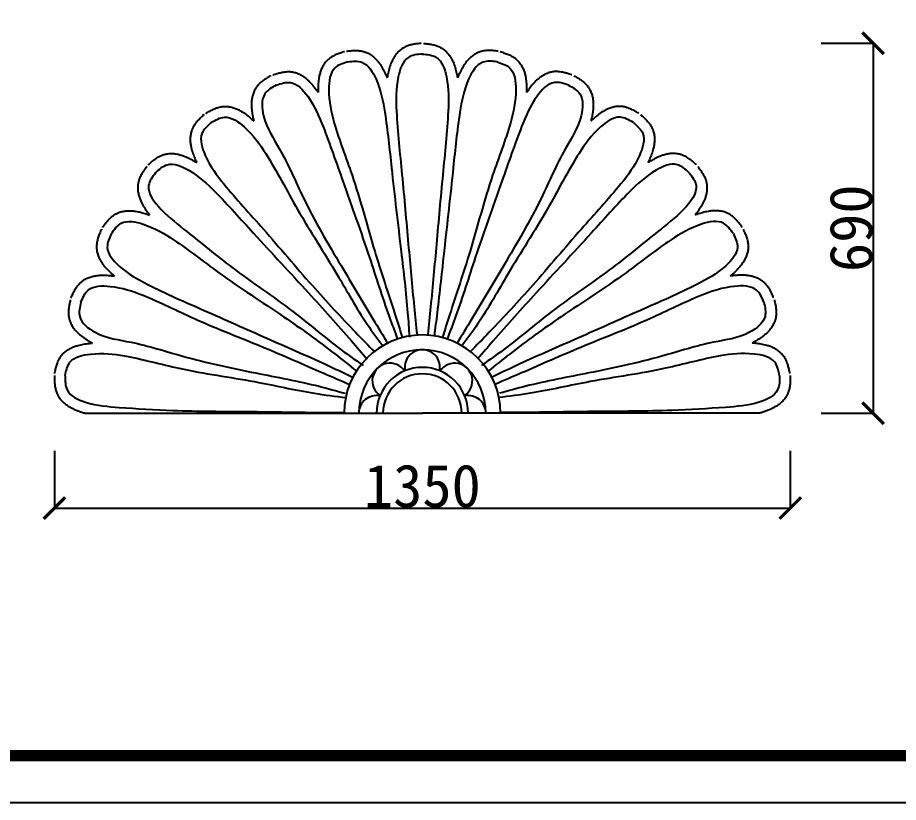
# Model space of a CAD drawing. Extents: x 3172 to 33391, y 13916 to 34175.
# Drawn here: x 15920 to 17561, y 20826 to 22288 of the extents above; entities that cross this region are included whole.
import ezdxf

# ---------------------------------------------------------------- set-up
doc = ezdxf.new("R2010")
doc.units = 0
doc.layers.get('0').update_dxf_attribs({"linetype": 'CONTINUOUS'})
doc.layers.get('DEFPOINTS').update_dxf_attribs({"linetype": 'CONTINUOUS'})
doc.dimstyles.get("Standard").update_dxf_attribs({"dimtxt": 0.18, "dimasz": 0.18, "dimexe": 0.18, "dimexo": 0.0625, "dimgap": 0.09, "dimtad": 0, "dimtih": 1, "dimtoh": 1, "dimdec": 4, "dimzin": 0, "dimdsep": 46, "dimtxsty": 'Standard', "dimcen": 0.09, "dimadec": 0, "dimazin": 0, "dimtfac": 1, "dimtdec": 4, "dimtofl": 0, "dimtmove": 0, "dimatfit": 3, "dimfxl": 1, "dimtolj": 1, "dimtzin": 0, "dimarcsym": 0})

# ---------------------------------------------------------------- blocks, each defined once
blk = doc.blocks.new('_ARCHTICK')
at = {"color": 0, "linetype": 'ByBlock', "const_width": 0.15}
blk.add_lwpolyline([(-0.5, -0.5), (0.5, 0.5)], dxfattribs=at)
blk = doc.blocks.new('*D275')
at = {"color": 0, "linetype": 'ByBlock'}
for p, q in [((11136.2, -296), (11136.2, -404)), ((12507.2, -296), (12507.2, -404)), ((11136.2, -402.8), (12507.2, -402.8))]:
    blk.add_line(p, q, dxfattribs=at)
at = {"layer": 'DEFPOINTS', "color": 0, "linetype": 'ByBlock'}
for p in [(11136.2, -295.4), (12507.2, -295.4), (12507.2, -402.8)]:
    blk.add_point(p, dxfattribs=at)
at = {"color": 0, "linetype": 'ByBlock', "xscale": 40, "yscale": 40, "zscale": 40, "rotation": 180}
blk.add_blockref('_ARCHTICK', (11136.2, -402.8), dxfattribs=at)
at = {"color": 0, "linetype": 'ByBlock', "xscale": 40, "yscale": 40, "zscale": 40}
blk.add_blockref('_ARCHTICK', (12507.2, -402.8), dxfattribs=at)
at = {"color": 0, "linetype": 'ByBlock', "insert": (11821.7, -362.1), "char_height": 80, "attachment_point": 5}
blk.add_mtext('\\A1;1350', dxfattribs=at)
blk = doc.blocks.new('*D276')
at = {"color": 0, "linetype": 'ByBlock'}
for p, q in [((12564.8, 462.9), (12662.7, 462.9)), ((12661.5, 462.9), (12661.5, -226.2)), ((12564.8, -226.2), (12662.7, -226.2))]:
    blk.add_line(p, q, dxfattribs=at)
at = {"layer": 'DEFPOINTS', "color": 0, "linetype": 'ByBlock'}
for p in [(12564.2, 462.9), (12564.2, -226.2), (12661.5, -226.2)]:
    blk.add_point(p, dxfattribs=at)
at = {"color": 0, "linetype": 'ByBlock', "xscale": 40, "yscale": 40, "zscale": 40}
for p, rotation in [((12661.5, 462.9), 90), ((12661.5, -226.2), 270)]:
    blk.add_blockref('_ARCHTICK', p, dxfattribs=dict(at, rotation=rotation))
at = {"color": 0, "linetype": 'ByBlock', "insert": (12620.8, 118.4), "char_height": 80, "attachment_point": 5, "rotation": 90}
blk.add_mtext('\\A1;690', dxfattribs=at)
blk = doc.blocks.new('A$C41EF684C')
for p in [(79.48507, 198.72856), (1335.69235, 198.72856)]:
    blk.add_line(p, (707.58871, 198.72856))
for centre, radius, start, end in [((707.58871, 198.72856), 145.72384, 0, 180), ((707.58871, 198.72856), 118.27748, 0, 180), ((707.58871, 284.11274), 32.8933, 348.89431238, 191.10568762), ((647.21297, 259.10429), 32.8933, 33.89431238, 236.10568762), ((707.58871, 198.72856), 85.38419, 0, 180), ((767.96444, 259.10429), 32.8933, 303.89431238, 146.10568762), ((707.58871, 198.72856), 73.3942, 0, 180), ((622.20452, 198.72856), 32.8933, 78.89431238, 180), ((792.97289, 198.72856), 32.8933, 0, 101.10568762)]:
    blk.add_arc(centre, radius, start, end)
for points, knots in [([(705.65365, 887.76835), (704.96339, 887.70125), (704.25918, 887.63281), (702.1072, 887.41904), (700.62027, 887.26548), (696.71871, 886.81065), (694.23871, 886.476), (689.0687, 885.54501), (686.37655, 884.94946), (681.49256, 883.48946), (679.3402, 882.72617), (676.05642, 881.28365), (674.94582, 880.7487), (673.13816, 879.78445), (672.44098, 879.38988), (671.18515, 878.63301), (670.62441, 878.278), (669.53107, 877.55136), (668.99565, 877.17819), (667.42365, 876.03225), (666.42148, 875.23307), (663.41421, 872.63411), (661.57478, 870.73744), (658.26952, 866.81523), (656.80229, 864.78932), (654.16774, 860.67866), (652.99989, 858.59324), (650.89844, 854.40151), (649.96481, 852.29473), (647.74768, 846.75131), (646.61562, 843.31684), (644.68362, 836.54836), (643.88478, 833.21369), (642.96172, 828.84868), (642.73593, 827.72708), (642.31481, 825.53115), (642.1192, 824.45901), (641.934, 823.39138)], [0, 0, 0, 0, 1.950842555, 1.950842555, 5.8525276651, 5.8525276651, 11.8713070303, 11.8713070303, 17.8900863955, 17.8900863955, 22.4253718601, 22.4253718601, 24.7223703433, 24.7223703433, 26.1649742345, 26.1649742345, 27.3300591572, 27.3300591572, 28.4951440799, 28.4951440799, 30.8253139253, 30.8253139253, 35.821346517, 35.821346517, 40.8173791086, 40.8173791086, 45.8134117003, 45.8134117003, 50.8094442919, 50.8094442919, 58.9697086719, 58.9697086719, 67.1299730518, 67.1299730518, 69.9909544446, 69.9909544446, 72.7429372489, 72.7429372489, 72.7429372489, 72.7429372489]), ([(709.52377, 887.76835), (710.21402, 887.70125), (710.91824, 887.63281), (713.07021, 887.41904), (714.55714, 887.26548), (718.4587, 886.81065), (720.9387, 886.476), (726.10871, 885.54501), (728.80086, 884.94946), (733.68486, 883.48946), (735.83722, 882.72617), (739.12099, 881.28365), (740.23159, 880.7487), (742.03926, 879.78445), (742.73643, 879.38988), (743.99226, 878.63301), (744.55301, 878.278), (745.64634, 877.55136), (746.18177, 877.17819), (747.75376, 876.03225), (748.75594, 875.23307), (751.7632, 872.63411), (753.60263, 870.73744), (756.9079, 866.81523), (758.37512, 864.78932), (761.00968, 860.67866), (762.17753, 858.59324), (764.27897, 854.40151), (765.21261, 852.29473), (767.42973, 846.75131), (768.56179, 843.31684), (770.49379, 836.54836), (771.29264, 833.21369), (772.2157, 828.84868), (772.44148, 827.72708), (772.8626, 825.53115), (773.05821, 824.45901), (773.24341, 823.39138)], [0, 0, 0, 0, 1.950842555, 1.950842555, 5.8525276651, 5.8525276651, 11.8713070281, 11.8713070281, 17.8900863912, 17.8900863912, 22.4253718561, 22.4253718561, 24.7223703448, 24.7223703448, 26.1649742335, 26.1649742335, 27.3300591562, 27.3300591562, 28.495144079, 28.495144079, 30.8253139245, 30.8253139245, 35.8213465151, 35.8213465151, 40.8173791058, 40.8173791058, 45.8134116965, 45.8134116965, 50.8094442872, 50.8094442872, 58.9697086646, 58.9697086646, 67.1299730419, 67.1299730419, 69.9909544334, 69.9909544334, 72.7429372489, 72.7429372489, 72.7429372489, 72.7429372489]), ([(562.4365, 872.30886), (561.77528, 872.09971), (561.10069, 871.88635), (559.04018, 871.22983), (557.61767, 870.77048), (553.89594, 869.51441), (551.53971, 868.67145), (546.67624, 866.68589), (544.16674, 865.54363), (539.69302, 863.10009), (537.74639, 861.90599), (534.8343, 859.81225), (533.85919, 859.05809), (532.2915, 857.73907), (531.6916, 857.20817), (530.62057, 856.20674), (530.14589, 855.7429), (529.22753, 854.80482), (528.78139, 854.32849), (527.482, 852.88075), (526.66788, 851.89067), (524.26669, 848.72326), (522.8618, 846.48561), (520.44423, 841.9619), (519.43028, 839.6752), (517.70795, 835.10662), (516.9992, 832.82396), (515.81519, 828.28691), (515.33998, 826.03206), (514.32385, 820.14881), (513.93059, 816.55402), (513.44806, 809.53176), (513.35998, 806.10388), (513.36463, 801.64234), (513.37698, 800.49831), (513.42161, 798.26281), (513.45319, 797.17342), (513.49401, 796.09062)], [0, 0, 0, 0, 1.950842555, 1.950842555, 5.8525276651, 5.8525276651, 11.8713070281, 11.8713070281, 17.8900863912, 17.8900863912, 22.4253718561, 22.4253718561, 24.7223703448, 24.7223703448, 26.1649742335, 26.1649742335, 27.3300591562, 27.3300591562, 28.495144079, 28.495144079, 30.8253139245, 30.8253139245, 35.8213465151, 35.8213465151, 40.8173791058, 40.8173791058, 45.8134116965, 45.8134116965, 50.8094442872, 50.8094442872, 58.9697086646, 58.9697086646, 67.1299730419, 67.1299730419, 69.9909544334, 69.9909544334, 72.7429372489, 72.7429372489, 72.7429372489, 72.7429372489]), ([(566.22205, 873.1135), (566.91118, 873.19138), (567.61423, 873.27085), (569.76362, 873.50917), (571.24999, 873.66812), (575.16085, 874.03441), (577.65624, 874.22269), (582.90684, 874.38695), (585.66398, 874.36414), (590.7448, 873.95148), (593.00882, 873.65238), (596.52075, 872.92412), (597.7183, 872.63176), (599.68695, 872.06442), (600.45092, 871.82342), (601.83667, 871.34419), (602.45897, 871.11352), (603.6795, 870.63008), (604.28081, 870.37639), (606.05671, 869.58232), (607.20314, 869.00897), (610.68504, 867.09205), (612.87861, 865.61927), (616.92712, 862.46997), (618.7835, 860.79338), (622.21514, 857.32031), (623.79105, 855.52327), (626.71808, 851.86005), (628.06934, 849.99343), (631.39055, 845.03211), (633.21194, 841.90806), (636.50897, 835.68917), (637.98368, 832.59346), (639.7941, 828.51575), (640.24814, 827.46561), (641.11663, 825.40522), (641.53087, 824.39717), (641.934, 823.39138)], [0, 0, 0, 0, 1.950842555, 1.950842555, 5.8525276651, 5.8525276651, 11.8713070303, 11.8713070303, 17.8900863955, 17.8900863955, 22.4253718601, 22.4253718601, 24.7223703433, 24.7223703433, 26.1649742345, 26.1649742345, 27.3300591572, 27.3300591572, 28.4951440799, 28.4951440799, 30.8253139253, 30.8253139253, 35.821346517, 35.821346517, 40.8173791086, 40.8173791086, 45.8134117003, 45.8134117003, 50.8094442919, 50.8094442919, 58.9697086719, 58.9697086719, 67.1299730518, 67.1299730518, 69.9909544446, 69.9909544446, 72.7429372489, 72.7429372489, 72.7429372489, 72.7429372489]), ([(848.95536, 873.1135), (848.26624, 873.19138), (847.56318, 873.27085), (845.41379, 873.50917), (843.92742, 873.66812), (840.01656, 874.03441), (837.52118, 874.22269), (832.27057, 874.38695), (829.51343, 874.36414), (824.43262, 873.95148), (822.16859, 873.65238), (818.65666, 872.92412), (817.45911, 872.63176), (815.49047, 872.06442), (814.72649, 871.82342), (813.34074, 871.34419), (812.71844, 871.11352), (811.49792, 870.63008), (810.89661, 870.37639), (809.12071, 869.58232), (807.97428, 869.00897), (804.49238, 867.09205), (802.2988, 865.61927), (798.25029, 862.46997), (796.39392, 860.79338), (792.96228, 857.32031), (791.38636, 855.52327), (788.45933, 851.86005), (787.10808, 849.99343), (783.78686, 845.03211), (781.96547, 841.90806), (778.66844, 835.68917), (777.19374, 832.59346), (775.38331, 828.51575), (774.92927, 827.46561), (774.06079, 825.40522), (773.64654, 824.39717), (773.24341, 823.39138)], [0, 0, 0, 0, 1.950842555, 1.950842555, 5.8525276651, 5.8525276651, 11.8713070303, 11.8713070303, 17.8900863955, 17.8900863955, 22.4253718601, 22.4253718601, 24.7223703433, 24.7223703433, 26.1649742345, 26.1649742345, 27.3300591572, 27.3300591572, 28.4951440799, 28.4951440799, 30.8253139253, 30.8253139253, 35.821346517, 35.821346517, 40.8173791086, 40.8173791086, 45.8134117003, 45.8134117003, 50.8094442919, 50.8094442919, 58.9697086719, 58.9697086719, 67.1299730518, 67.1299730518, 69.9909544446, 69.9909544446, 72.7429372489, 72.7429372489, 72.7429372489, 72.7429372489]), ([(852.74091, 872.30886), (853.40213, 872.09971), (854.07673, 871.88635), (856.13723, 871.22983), (857.55974, 870.77048), (861.28148, 869.51441), (863.6377, 868.67145), (868.50118, 866.68589), (871.01067, 865.54363), (875.48439, 863.10009), (877.43102, 861.90599), (880.34312, 859.81225), (881.31822, 859.05809), (882.88591, 857.73907), (883.48581, 857.20817), (884.55684, 856.20674), (885.03152, 855.7429), (885.94989, 854.80482), (886.39603, 854.32849), (887.69542, 852.88075), (888.50953, 851.89067), (890.91072, 848.72326), (892.31562, 846.48561), (894.73318, 841.9619), (895.74713, 839.6752), (897.46947, 835.10662), (898.17821, 832.82396), (899.36222, 828.28691), (899.83743, 826.03206), (900.85357, 820.14881), (901.24682, 816.55402), (901.72936, 809.53176), (901.81743, 806.10388), (901.81278, 801.64234), (901.80044, 800.49831), (901.7558, 798.26281), (901.72422, 797.17342), (901.68341, 796.09062)], [0, 0, 0, 0, 1.950842555, 1.950842555, 5.8525276651, 5.8525276651, 11.8713070281, 11.8713070281, 17.8900863912, 17.8900863912, 22.4253718561, 22.4253718561, 24.7223703448, 24.7223703448, 26.1649742335, 26.1649742335, 27.3300591562, 27.3300591562, 28.495144079, 28.495144079, 30.8253139245, 30.8253139245, 35.8213465151, 35.8213465151, 40.8173791058, 40.8173791058, 45.8134116965, 45.8134116965, 50.8094442872, 50.8094442872, 58.9697086646, 58.9697086646, 67.1299730419, 67.1299730419, 69.9909544334, 69.9909544334, 72.7429372489, 72.7429372489, 72.7429372489, 72.7429372489]), ([(425.56321, 827.41067), (424.95992, 827.06862), (424.34443, 826.71967), (422.46545, 825.64909), (421.16953, 824.90402), (417.79027, 822.90161), (415.6608, 821.58718), (411.31642, 818.63384), (409.09925, 816.99478), (405.23134, 813.67451), (403.57551, 812.10177), (401.16237, 809.44833), (400.36537, 808.5079), (399.10618, 806.89178), (398.62976, 806.24775), (397.79035, 805.04552), (397.42248, 804.49313), (396.71922, 803.38461), (396.38186, 802.82593), (395.41187, 801.13967), (394.8214, 800.00196), (393.13122, 796.40453), (392.22226, 793.92368), (390.79805, 788.99618), (390.28169, 786.54864), (389.54686, 781.7218), (389.32819, 779.34167), (389.11336, 774.65759), (389.11734, 772.35322), (389.34661, 766.38726), (389.70935, 762.78927), (390.69737, 755.82014), (391.32392, 752.44885), (392.25607, 748.08577), (392.506, 746.96931), (393.01445, 744.79194), (393.27183, 743.73292), (393.53689, 742.68227)], [0, 0, 0, 0, 1.950842555, 1.950842555, 5.8525276651, 5.8525276651, 11.8713070281, 11.8713070281, 17.8900863912, 17.8900863912, 22.4253718561, 22.4253718561, 24.7223703448, 24.7223703448, 26.1649742335, 26.1649742335, 27.3300591562, 27.3300591562, 28.495144079, 28.495144079, 30.8253139245, 30.8253139245, 35.8213465151, 35.8213465151, 40.8173791058, 40.8173791058, 45.8134116965, 45.8134116965, 50.8094442872, 50.8094442872, 58.9697086646, 58.9697086646, 67.1299730419, 67.1299730419, 69.9909544334, 69.9909544334, 72.7429372489, 72.7429372489, 72.7429372489, 72.7429372489]), ([(429.09874, 828.98479), (429.75661, 829.20424), (430.42778, 829.42815), (432.48066, 830.10815), (433.90149, 830.57265), (437.65074, 831.74406), (440.05245, 832.44704), (445.15416, 833.69937), (447.85579, 834.25031), (452.91138, 834.90303), (455.18811, 835.08118), (458.77471, 835.099), (460.00688, 835.06202), (462.05046, 834.91638), (462.84785, 834.83948), (464.30295, 834.65884), (464.95962, 834.5626), (466.25398, 834.34348), (466.89489, 834.22035), (468.79708, 833.81287), (470.03767, 833.4904), (473.84203, 832.3393), (476.29388, 831.35477), (480.9087, 829.11603), (483.07309, 827.86204), (487.15183, 825.17833), (489.06693, 823.74821), (492.69163, 820.77361), (494.40145, 819.22872), (498.6816, 815.06634), (501.11272, 812.38924), (505.63068, 806.99174), (507.71679, 804.27029), (510.33546, 800.6581), (510.99791, 799.7253), (512.2758, 797.89051), (512.89057, 796.99062), (513.49401, 796.09062)], [0, 0, 0, 0, 1.950842555, 1.950842555, 5.8525276651, 5.8525276651, 11.8713070303, 11.8713070303, 17.8900863955, 17.8900863955, 22.4253718601, 22.4253718601, 24.7223703433, 24.7223703433, 26.1649742345, 26.1649742345, 27.3300591572, 27.3300591572, 28.4951440799, 28.4951440799, 30.8253139253, 30.8253139253, 35.821346517, 35.821346517, 40.8173791086, 40.8173791086, 45.8134117003, 45.8134117003, 50.8094442919, 50.8094442919, 58.9697086719, 58.9697086719, 67.1299730518, 67.1299730518, 69.9909544446, 69.9909544446, 72.7429372489, 72.7429372489, 72.7429372489, 72.7429372489]), ([(986.07867, 828.98479), (985.4208, 829.20424), (984.74963, 829.42815), (982.69676, 830.10815), (981.27592, 830.57265), (977.52667, 831.74406), (975.12497, 832.44704), (970.02325, 833.69937), (967.32162, 834.25031), (962.26604, 834.90303), (959.9893, 835.08118), (956.4027, 835.099), (955.17053, 835.06202), (953.12695, 834.91638), (952.32956, 834.83948), (950.87446, 834.65884), (950.2178, 834.5626), (948.92343, 834.34348), (948.28252, 834.22035), (946.38033, 833.81287), (945.13974, 833.4904), (941.33538, 832.3393), (938.88354, 831.35477), (934.26872, 829.11603), (932.10433, 827.86204), (928.02558, 825.17833), (926.11048, 823.74821), (922.48579, 820.77361), (920.77597, 819.22872), (916.49581, 815.06634), (914.0647, 812.38924), (909.54674, 806.99174), (907.46062, 804.27029), (904.84196, 800.6581), (904.1795, 799.7253), (902.90162, 797.89051), (902.28684, 796.99062), (901.68341, 796.09062)], [0, 0, 0, 0, 1.950842555, 1.950842555, 5.8525276651, 5.8525276651, 11.8713070303, 11.8713070303, 17.8900863955, 17.8900863955, 22.4253718601, 22.4253718601, 24.7223703433, 24.7223703433, 26.1649742345, 26.1649742345, 27.3300591572, 27.3300591572, 28.4951440799, 28.4951440799, 30.8253139253, 30.8253139253, 35.821346517, 35.821346517, 40.8173791086, 40.8173791086, 45.8134117003, 45.8134117003, 50.8094442919, 50.8094442919, 58.9697086719, 58.9697086719, 67.1299730518, 67.1299730518, 69.9909544446, 69.9909544446, 72.7429372489, 72.7429372489, 72.7429372489, 72.7429372489]), ([(989.6142, 827.41067), (990.21749, 827.06862), (990.83299, 826.71967), (992.71196, 825.64909), (994.00789, 824.90402), (997.38714, 822.90161), (999.51662, 821.58718), (1003.86099, 818.63384), (1006.07816, 816.99478), (1009.94608, 813.67451), (1011.6019, 812.10177), (1014.01505, 809.44833), (1014.81205, 808.5079), (1016.07124, 806.89178), (1016.54765, 806.24775), (1017.38706, 805.04552), (1017.75493, 804.49313), (1018.45819, 803.38461), (1018.79555, 802.82593), (1019.76554, 801.13967), (1020.35601, 800.00196), (1022.04619, 796.40453), (1022.95515, 793.92368), (1024.37936, 788.99618), (1024.89572, 786.54864), (1025.63055, 781.7218), (1025.84922, 779.34167), (1026.06405, 774.65759), (1026.06007, 772.35322), (1025.8308, 766.38726), (1025.46807, 762.78927), (1024.48004, 755.82014), (1023.8535, 752.44885), (1022.92134, 748.08577), (1022.67141, 746.96931), (1022.16296, 744.79194), (1021.90558, 743.73292), (1021.64053, 742.68227)], [0, 0, 0, 0, 1.950842555, 1.950842555, 5.8525276651, 5.8525276651, 11.8713070281, 11.8713070281, 17.8900863912, 17.8900863912, 22.4253718561, 22.4253718561, 24.7223703448, 24.7223703448, 26.1649742335, 26.1649742335, 27.3300591562, 27.3300591562, 28.495144079, 28.495144079, 30.8253139245, 30.8253139245, 35.8213465151, 35.8213465151, 40.8173791058, 40.8173791058, 45.8134116965, 45.8134116965, 50.8094442872, 50.8094442872, 58.9697086646, 58.9697086646, 67.1299730419, 67.1299730419, 69.9909544334, 69.9909544334, 72.7429372489, 72.7429372489, 72.7429372489, 72.7429372489]), ([(301.01578, 755.03606), (300.49679, 754.57605), (299.9673, 754.10676), (298.35197, 752.66891), (297.23928, 751.67068), (294.35019, 749.00944), (292.54053, 747.281), (288.90513, 743.48895), (287.07719, 741.42474), (283.98412, 737.37283), (282.69147, 735.4902), (280.88274, 732.39302), (280.29868, 731.30744), (279.40302, 729.46483), (279.07092, 728.73582), (278.4998, 727.38534), (278.25482, 726.76853), (277.7974, 725.53802), (277.58357, 724.92141), (276.98537, 723.07033), (276.64435, 721.83471), (275.73905, 717.96448), (275.36575, 715.34886), (274.99715, 710.23294), (275.00094, 707.73153), (275.28573, 702.85738), (275.56669, 700.4838), (276.33043, 695.85741), (276.81343, 693.60422), (278.27809, 687.81631), (279.38096, 684.37235), (281.79635, 677.76093), (283.11014, 674.59358), (284.92906, 670.51965), (285.40565, 669.47955), (286.35569, 667.45547), (286.82763, 666.47312), (287.30534, 665.50053)], [0, 0, 0, 0, 1.950842555, 1.950842555, 5.8525276651, 5.8525276651, 11.8713070281, 11.8713070281, 17.8900863912, 17.8900863912, 22.4253718561, 22.4253718561, 24.7223703448, 24.7223703448, 26.1649742335, 26.1649742335, 27.3300591562, 27.3300591562, 28.495144079, 28.495144079, 30.8253139245, 30.8253139245, 35.8213465151, 35.8213465151, 40.8173791058, 40.8173791058, 45.8134116965, 45.8134116965, 50.8094442872, 50.8094442872, 58.9697086646, 58.9697086646, 67.1299730419, 67.1299730419, 69.9909544334, 69.9909544334, 72.7429372489, 72.7429372489, 72.7429372489, 72.7429372489]), ([(304.14677, 757.31086), (304.74464, 757.6623), (305.35459, 758.02085), (307.22123, 759.11281), (308.51444, 759.86257), (311.93821, 761.78789), (314.14128, 762.97485), (318.87113, 765.26052), (321.39918, 766.36112), (326.20858, 768.0507), (328.39852, 768.69831), (331.90304, 769.46144), (333.11597, 769.68145), (335.14518, 769.96387), (335.94113, 770.05445), (337.40199, 770.18029), (338.06431, 770.22267), (339.37595, 770.27746), (340.02846, 770.29028), (341.9738, 770.28718), (343.25432, 770.22969), (347.21488, 769.89471), (349.81784, 769.44147), (354.79728, 768.21112), (357.17509, 767.43454), (361.72267, 765.6575), (363.89326, 764.6568), (368.05721, 762.50082), (370.05086, 761.34518), (375.10289, 758.16365), (378.03748, 756.05051), (383.57892, 751.7103), (386.18526, 749.48205), (389.49772, 746.49324), (390.33964, 745.71856), (391.97108, 744.18954), (392.75952, 743.43714), (393.53689, 742.68227)], [0, 0, 0, 0, 1.950842555, 1.950842555, 5.8525276651, 5.8525276651, 11.8713070303, 11.8713070303, 17.8900863955, 17.8900863955, 22.4253718601, 22.4253718601, 24.7223703433, 24.7223703433, 26.1649742345, 26.1649742345, 27.3300591572, 27.3300591572, 28.4951440799, 28.4951440799, 30.8253139253, 30.8253139253, 35.821346517, 35.821346517, 40.8173791086, 40.8173791086, 45.8134117003, 45.8134117003, 50.8094442919, 50.8094442919, 58.9697086719, 58.9697086719, 67.1299730518, 67.1299730518, 69.9909544446, 69.9909544446, 72.7429372489, 72.7429372489, 72.7429372489, 72.7429372489]), ([(1111.03064, 757.31086), (1110.43277, 757.6623), (1109.82282, 758.02085), (1107.95618, 759.11281), (1106.66297, 759.86257), (1103.2392, 761.78789), (1101.03614, 762.97485), (1096.30629, 765.26052), (1093.77824, 766.36112), (1088.96883, 768.0507), (1086.77889, 768.69831), (1083.27437, 769.46144), (1082.06144, 769.68145), (1080.03224, 769.96387), (1079.23629, 770.05445), (1077.77542, 770.18029), (1077.1131, 770.22267), (1075.80146, 770.27746), (1075.14896, 770.29028), (1073.20361, 770.28718), (1071.92309, 770.22969), (1067.96253, 769.89471), (1065.35957, 769.44147), (1060.38014, 768.21112), (1058.00233, 767.43454), (1053.45474, 765.6575), (1051.28415, 764.6568), (1047.12021, 762.50082), (1045.12655, 761.34518), (1040.07452, 758.16365), (1037.13993, 756.05051), (1031.5985, 751.7103), (1028.99215, 749.48205), (1025.67969, 746.49324), (1024.83777, 745.71856), (1023.20633, 744.18954), (1022.41789, 743.43714), (1021.64053, 742.68227)], [0, 0, 0, 0, 1.950842555, 1.950842555, 5.8525276651, 5.8525276651, 11.8713070303, 11.8713070303, 17.8900863955, 17.8900863955, 22.4253718601, 22.4253718601, 24.7223703433, 24.7223703433, 26.1649742345, 26.1649742345, 27.3300591572, 27.3300591572, 28.4951440799, 28.4951440799, 30.8253139253, 30.8253139253, 35.821346517, 35.821346517, 40.8173791086, 40.8173791086, 45.8134117003, 45.8134117003, 50.8094442919, 50.8094442919, 58.9697086719, 58.9697086719, 67.1299730518, 67.1299730518, 69.9909544446, 69.9909544446, 72.7429372489, 72.7429372489, 72.7429372489, 72.7429372489]), ([(1114.16163, 755.03606), (1114.68062, 754.57605), (1115.21011, 754.10676), (1116.82544, 752.66891), (1117.93814, 751.67068), (1120.82722, 749.00944), (1122.63688, 747.281), (1126.27229, 743.48895), (1128.10023, 741.42474), (1131.19329, 737.37283), (1132.48594, 735.4902), (1134.29468, 732.39302), (1134.87873, 731.30744), (1135.7744, 729.46483), (1136.1065, 728.73582), (1136.67761, 727.38534), (1136.92259, 726.76853), (1137.38001, 725.53802), (1137.59384, 724.92141), (1138.19204, 723.07033), (1138.53307, 721.83471), (1139.43836, 717.96448), (1139.81166, 715.34886), (1140.18026, 710.23294), (1140.17647, 707.73153), (1139.89169, 702.85738), (1139.61072, 700.4838), (1138.84698, 695.85741), (1138.36398, 693.60422), (1136.89933, 687.81631), (1135.79646, 684.37235), (1133.38106, 677.76093), (1132.06727, 674.59358), (1130.24836, 670.51965), (1129.77176, 669.47955), (1128.82172, 667.45547), (1128.34978, 666.47312), (1127.87208, 665.50053)], [0, 0, 0, 0, 1.950842555, 1.950842555, 5.8525276651, 5.8525276651, 11.8713070281, 11.8713070281, 17.8900863912, 17.8900863912, 22.4253718561, 22.4253718561, 24.7223703448, 24.7223703448, 26.1649742335, 26.1649742335, 27.3300591562, 27.3300591562, 28.495144079, 28.495144079, 30.8253139245, 30.8253139245, 35.8213465151, 35.8213465151, 40.8173791058, 40.8173791058, 45.8134116965, 45.8134116965, 50.8094442872, 50.8094442872, 58.9697086646, 58.9697086646, 67.1299730419, 67.1299730419, 69.9909544334, 69.9909544334, 72.7429372489, 72.7429372489, 72.7429372489, 72.7429372489]), ([(196.82716, 661.2242), (197.33889, 661.69226), (197.86097, 662.1698), (199.45978, 663.62599), (200.56885, 664.62824), (203.5175, 667.22333), (205.42564, 668.8424), (209.57692, 672.06151), (211.8209, 673.66367), (216.17392, 676.31625), (218.18136, 677.40503), (221.45064, 678.88011), (222.59132, 679.3475), (224.51746, 680.04565), (225.27719, 680.29973), (226.67996, 680.72655), (227.319, 680.90571), (228.59058, 681.232), (229.22617, 681.38021), (231.12964, 681.78164), (232.39414, 681.99164), (236.33779, 682.48743), (238.9781, 682.58528), (244.10453, 682.4171), (246.59184, 682.15186), (251.40952, 681.35915), (253.74073, 680.83161), (258.26194, 679.58847), (260.4523, 678.87259), (266.05541, 676.81096), (269.36522, 675.35414), (275.68794, 672.2609), (278.70061, 670.62323), (282.56209, 668.38843), (283.54668, 667.80573), (285.46036, 666.64932), (286.38801, 666.07728), (287.30534, 665.50053)], [0, 0, 0, 0, 1.950842555, 1.950842555, 5.8525276651, 5.8525276651, 11.8713070303, 11.8713070303, 17.8900863955, 17.8900863955, 22.4253718601, 22.4253718601, 24.7223703433, 24.7223703433, 26.1649742345, 26.1649742345, 27.3300591572, 27.3300591572, 28.4951440799, 28.4951440799, 30.8253139253, 30.8253139253, 35.821346517, 35.821346517, 40.8173791086, 40.8173791086, 45.8134117003, 45.8134117003, 50.8094442919, 50.8094442919, 58.9697086719, 58.9697086719, 67.1299730518, 67.1299730518, 69.9909544446, 69.9909544446, 72.7429372489, 72.7429372489, 72.7429372489, 72.7429372489]), ([(1218.35026, 661.2242), (1217.83852, 661.69226), (1217.31645, 662.1698), (1215.71763, 663.62599), (1214.60856, 664.62824), (1211.65991, 667.22333), (1209.75177, 668.8424), (1205.60049, 672.06151), (1203.35651, 673.66367), (1199.00349, 676.31625), (1196.99605, 677.40503), (1193.72678, 678.88011), (1192.58609, 679.3475), (1190.65995, 680.04565), (1189.90023, 680.29973), (1188.49745, 680.72655), (1187.85841, 680.90571), (1186.58683, 681.232), (1185.95124, 681.38021), (1184.04777, 681.78164), (1182.78328, 681.99164), (1178.83962, 682.48743), (1176.19931, 682.58528), (1171.07288, 682.4171), (1168.58557, 682.15186), (1163.76789, 681.35915), (1161.43668, 680.83161), (1156.91547, 679.58847), (1154.72511, 678.87259), (1149.122, 676.81096), (1145.8122, 675.35414), (1139.48947, 672.2609), (1136.4768, 670.62323), (1132.61532, 668.38843), (1131.63073, 667.80573), (1129.71705, 666.64932), (1128.7894, 666.07728), (1127.87208, 665.50053)], [0, 0, 0, 0, 1.950842555, 1.950842555, 5.8525276651, 5.8525276651, 11.8713070303, 11.8713070303, 17.8900863955, 17.8900863955, 22.4253718601, 22.4253718601, 24.7223703433, 24.7223703433, 26.1649742345, 26.1649742345, 27.3300591572, 27.3300591572, 28.4951440799, 28.4951440799, 30.8253139253, 30.8253139253, 35.821346517, 35.821346517, 40.8173791086, 40.8173791086, 45.8134117003, 45.8134117003, 50.8094442919, 50.8094442919, 58.9697086719, 58.9697086719, 67.1299730518, 67.1299730518, 69.9909544446, 69.9909544446, 72.7429372489, 72.7429372489, 72.7429372489, 72.7429372489]), ([(194.23754, 658.34814), (193.82554, 657.79028), (193.40519, 657.22116), (192.1241, 655.47888), (191.24326, 654.27113), (188.97061, 651.06737), (187.55987, 649.00044), (184.79231, 644.53542), (183.43349, 642.13626), (181.25045, 637.52981), (180.37747, 635.41956), (179.25221, 632.01401), (178.90662, 630.83072), (178.41363, 628.84215), (178.24035, 628.06003), (177.9625, 626.62032), (177.85111, 625.96606), (177.65953, 624.66733), (177.57857, 624.01974), (177.3783, 622.08473), (177.30163, 620.80522), (177.22078, 616.83134), (177.39946, 614.19526), (178.10257, 609.1145), (178.62636, 606.66854), (179.91831, 601.96011), (180.68663, 599.69681), (182.39556, 595.33032), (183.33647, 593.22679), (185.97249, 587.86987), (187.7673, 584.73047), (191.50451, 578.76572), (193.44811, 575.94073), (196.0743, 572.33401), (196.75673, 571.41572), (198.10684, 569.6334), (198.77271, 568.77063), (199.44219, 567.91862)], [0, 0, 0, 0, 1.950842555, 1.950842555, 5.8525276651, 5.8525276651, 11.8713070281, 11.8713070281, 17.8900863912, 17.8900863912, 22.4253718561, 22.4253718561, 24.7223703448, 24.7223703448, 26.1649742335, 26.1649742335, 27.3300591562, 27.3300591562, 28.495144079, 28.495144079, 30.8253139245, 30.8253139245, 35.8213465151, 35.8213465151, 40.8173791058, 40.8173791058, 45.8134116965, 45.8134116965, 50.8094442872, 50.8094442872, 58.9697086646, 58.9697086646, 67.1299730419, 67.1299730419, 69.9909544334, 69.9909544334, 72.7429372489, 72.7429372489, 72.7429372489, 72.7429372489]), ([(1220.93987, 658.34814), (1221.35188, 657.79028), (1221.77223, 657.22116), (1223.05332, 655.47888), (1223.93415, 654.27113), (1226.2068, 651.06737), (1227.61755, 649.00044), (1230.3851, 644.53542), (1231.74392, 642.13626), (1233.92696, 637.52981), (1234.79994, 635.41956), (1235.92521, 632.01401), (1236.2708, 630.83072), (1236.76379, 628.84215), (1236.93706, 628.06003), (1237.21491, 626.62032), (1237.3263, 625.96606), (1237.51789, 624.66733), (1237.59884, 624.01974), (1237.79911, 622.08473), (1237.87578, 620.80522), (1237.95663, 616.83134), (1237.77796, 614.19526), (1237.07484, 609.1145), (1236.55106, 606.66854), (1235.25911, 601.96011), (1234.49078, 599.69681), (1232.78186, 595.33032), (1231.84094, 593.22679), (1229.20492, 587.86987), (1227.41011, 584.73047), (1223.67291, 578.76572), (1221.7293, 575.94073), (1219.10311, 572.33401), (1218.42068, 571.41572), (1217.07057, 569.6334), (1216.4047, 568.77063), (1215.73523, 567.91862)], [0, 0, 0, 0, 1.950842555, 1.950842555, 5.8525276651, 5.8525276651, 11.8713070281, 11.8713070281, 17.8900863912, 17.8900863912, 22.4253718561, 22.4253718561, 24.7223703448, 24.7223703448, 26.1649742335, 26.1649742335, 27.3300591562, 27.3300591562, 28.495144079, 28.495144079, 30.8253139245, 30.8253139245, 35.8213465151, 35.8213465151, 40.8173791058, 40.8173791058, 45.8134116965, 45.8134116965, 50.8094442872, 50.8094442872, 58.9697086646, 58.9697086646, 67.1299730419, 67.1299730419, 69.9909544334, 69.9909544334, 72.7429372489, 72.7429372489, 72.7429372489, 72.7429372489]), ([(111.83027, 544.92426), (112.23351, 545.48849), (112.64489, 546.06414), (113.90601, 547.82092), (114.78246, 549.03186), (117.12713, 552.1833), (118.65695, 554.16371), (122.04822, 558.17558), (123.91005, 560.20928), (127.61645, 563.70894), (129.35365, 565.19129), (132.2448, 567.31386), (133.26338, 568.00819), (135.00228, 569.09156), (135.69257, 569.49804), (136.97596, 570.20719), (137.56378, 570.5153), (138.73974, 571.09884), (139.33062, 571.37595), (141.10903, 572.16436), (142.30223, 572.63268), (146.05663, 573.93756), (148.6189, 574.58223), (153.66827, 575.48357), (156.15638, 575.74126), (161.03359, 575.96753), (163.42354, 575.9362), (168.10441, 575.66024), (170.39575, 575.41541), (176.30505, 574.56378), (179.84542, 573.82694), (186.6731, 572.11586), (189.96043, 571.14035), (194.20217, 569.75724), (195.28639, 569.39197), (197.39869, 568.65871), (198.42499, 568.29204), (199.44219, 567.91862)], [0, 0, 0, 0, 1.950842555, 1.950842555, 5.8525276651, 5.8525276651, 11.8713070303, 11.8713070303, 17.8900863955, 17.8900863955, 22.4253718601, 22.4253718601, 24.7223703433, 24.7223703433, 26.1649742345, 26.1649742345, 27.3300591572, 27.3300591572, 28.4951440799, 28.4951440799, 30.8253139253, 30.8253139253, 35.821346517, 35.821346517, 40.8173791086, 40.8173791086, 45.8134117003, 45.8134117003, 50.8094442919, 50.8094442919, 58.9697086719, 58.9697086719, 67.1299730518, 67.1299730518, 69.9909544446, 69.9909544446, 72.7429372489, 72.7429372489, 72.7429372489, 72.7429372489]), ([(1303.34714, 544.92426), (1302.9439, 545.48849), (1302.53252, 546.06414), (1301.2714, 547.82092), (1300.39495, 549.03186), (1298.05028, 552.1833), (1296.52046, 554.16371), (1293.1292, 558.17558), (1291.26736, 560.20928), (1287.56097, 563.70894), (1285.82376, 565.19129), (1282.93262, 567.31386), (1281.91403, 568.00819), (1280.17514, 569.09156), (1279.48484, 569.49804), (1278.20146, 570.20719), (1277.61363, 570.5153), (1276.43768, 571.09884), (1275.8468, 571.37595), (1274.06838, 572.16436), (1272.87518, 572.63268), (1269.12079, 573.93756), (1266.55851, 574.58223), (1261.50914, 575.48357), (1259.02104, 575.74126), (1254.14383, 575.96753), (1251.75387, 575.9362), (1247.073, 575.66024), (1244.78167, 575.41541), (1238.87236, 574.56378), (1235.33199, 573.82694), (1228.50431, 572.11586), (1225.21699, 571.14035), (1220.97525, 569.75724), (1219.89102, 569.39197), (1217.77873, 568.65871), (1216.75242, 568.29204), (1215.73523, 567.91862)], [0, 0, 0, 0, 1.950842555, 1.950842555, 5.8525276651, 5.8525276651, 11.8713070303, 11.8713070303, 17.8900863955, 17.8900863955, 22.4253718601, 22.4253718601, 24.7223703433, 24.7223703433, 26.1649742345, 26.1649742345, 27.3300591572, 27.3300591572, 28.4951440799, 28.4951440799, 30.8253139253, 30.8253139253, 35.821346517, 35.821346517, 40.8173791086, 40.8173791086, 45.8134117003, 45.8134117003, 50.8094442919, 50.8094442919, 58.9697086719, 58.9697086719, 67.1299730518, 67.1299730518, 69.9909544446, 69.9909544446, 72.7429372489, 72.7429372489, 72.7429372489, 72.7429372489]), ([(109.89521, 541.57264), (109.60819, 540.94131), (109.31536, 540.29723), (108.4245, 538.32668), (107.81402, 536.96218), (106.25714, 533.35591), (105.30695, 531.04085), (103.52821, 526.09799), (102.6979, 523.46874), (101.5203, 518.50908), (101.10514, 516.26344), (100.71251, 512.69835), (100.6205, 511.46906), (100.55173, 509.42145), (100.54485, 508.6204), (100.5724, 507.15438), (100.59948, 506.49126), (100.6821, 505.18108), (100.73756, 504.53081), (100.94397, 502.59644), (101.135, 501.32895), (101.88214, 497.4251), (102.60498, 494.88378), (104.34908, 490.06022), (105.36996, 487.77661), (107.61262, 483.43969), (108.83472, 481.38559), (111.41414, 477.46982), (112.77185, 475.60788), (116.46403, 470.91609), (118.87234, 468.21846), (123.76801, 463.16106), (126.2565, 460.8019), (129.57518, 457.82), (130.43362, 457.06367), (132.12479, 455.601), (132.95549, 454.89553), (133.78748, 454.20132)], [0, 0, 0, 0, 1.950842555, 1.950842555, 5.8525276651, 5.8525276651, 11.8713070281, 11.8713070281, 17.8900863912, 17.8900863912, 22.4253718561, 22.4253718561, 24.7223703448, 24.7223703448, 26.1649742335, 26.1649742335, 27.3300591562, 27.3300591562, 28.495144079, 28.495144079, 30.8253139245, 30.8253139245, 35.8213465151, 35.8213465151, 40.8173791058, 40.8173791058, 45.8134116965, 45.8134116965, 50.8094442872, 50.8094442872, 58.9697086646, 58.9697086646, 67.1299730419, 67.1299730419, 69.9909544334, 69.9909544334, 72.7429372489, 72.7429372489, 72.7429372489, 72.7429372489]), ([(1305.2822, 541.57264), (1305.56922, 540.94131), (1305.86205, 540.29723), (1306.75291, 538.32668), (1307.36339, 536.96218), (1308.92028, 533.35591), (1309.87046, 531.04085), (1311.6492, 526.09799), (1312.47952, 523.46874), (1313.65712, 518.50908), (1314.07227, 516.26344), (1314.4649, 512.69835), (1314.55692, 511.46906), (1314.62569, 509.42145), (1314.63256, 508.6204), (1314.60501, 507.15438), (1314.57793, 506.49126), (1314.49531, 505.18108), (1314.43986, 504.53081), (1314.23344, 502.59644), (1314.04241, 501.32895), (1313.29528, 497.4251), (1312.57243, 494.88378), (1310.82833, 490.06022), (1309.80745, 487.77661), (1307.5648, 483.43969), (1306.34269, 481.38559), (1303.76327, 477.46982), (1302.40557, 475.60788), (1298.71338, 470.91609), (1296.30508, 468.21846), (1291.4094, 463.16106), (1288.92092, 460.8019), (1285.60224, 457.82), (1284.74379, 457.06367), (1283.05263, 455.601), (1282.22192, 454.89553), (1281.38993, 454.20132)], [0, 0, 0, 0, 1.950842555, 1.950842555, 5.8525276651, 5.8525276651, 11.8713070281, 11.8713070281, 17.8900863912, 17.8900863912, 22.4253718561, 22.4253718561, 24.7223703448, 24.7223703448, 26.1649742335, 26.1649742335, 27.3300591562, 27.3300591562, 28.495144079, 28.495144079, 30.8253139245, 30.8253139245, 35.8213465151, 35.8213465151, 40.8173791058, 40.8173791058, 45.8134116965, 45.8134116965, 50.8094442872, 50.8094442872, 58.9697086646, 58.9697086646, 67.1299730419, 67.1299730419, 69.9909544334, 69.9909544334, 72.7429372489, 72.7429372489, 72.7429372489, 72.7429372489]), ([(52.87089, 413.49391), (53.148, 414.12965), (53.43071, 414.77825), (54.29902, 416.75884), (54.90455, 418.12554), (56.54276, 421.6956), (57.6274, 423.9508), (60.11044, 428.58009), (61.50876, 430.95644), (64.40654, 435.15023), (65.79759, 436.96138), (68.18425, 439.63866), (69.03621, 440.5296), (70.51187, 441.95082), (71.10257, 442.49194), (72.21046, 443.45242), (72.72138, 443.87602), (73.75032, 444.6913), (74.27067, 445.08521), (75.8463, 446.22615), (76.91606, 446.93231), (80.31711, 448.98926), (82.68936, 450.15256), (87.44099, 452.08403), (89.82115, 452.8534), (94.54474, 454.08875), (96.88897, 454.55501), (101.52493, 455.25829), (103.8171, 455.4952), (109.77434, 455.8908), (113.39054, 455.90614), (120.42477, 455.65201), (123.84308, 455.38129), (128.27969, 454.91031), (129.41617, 454.77844), (131.63476, 454.50038), (132.71487, 454.3551), (133.78748, 454.20132)], [0, 0, 0, 0, 1.950842555, 1.950842555, 5.8525276651, 5.8525276651, 11.8713070303, 11.8713070303, 17.8900863955, 17.8900863955, 22.4253718601, 22.4253718601, 24.7223703433, 24.7223703433, 26.1649742345, 26.1649742345, 27.3300591572, 27.3300591572, 28.4951440799, 28.4951440799, 30.8253139253, 30.8253139253, 35.821346517, 35.821346517, 40.8173791086, 40.8173791086, 45.8134117003, 45.8134117003, 50.8094442919, 50.8094442919, 58.9697086719, 58.9697086719, 67.1299730518, 67.1299730518, 69.9909544446, 69.9909544446, 72.7429372489, 72.7429372489, 72.7429372489, 72.7429372489]), ([(1362.30652, 413.49391), (1362.02941, 414.12965), (1361.7467, 414.77825), (1360.8784, 416.75884), (1360.27287, 418.12554), (1358.63465, 421.6956), (1357.55002, 423.9508), (1355.06697, 428.58009), (1353.66865, 430.95644), (1350.77087, 435.15023), (1349.37983, 436.96138), (1346.99316, 439.63866), (1346.1412, 440.5296), (1344.66555, 441.95082), (1344.07485, 442.49194), (1342.96695, 443.45242), (1342.45603, 443.87602), (1341.4271, 444.6913), (1340.90674, 445.08521), (1339.33111, 446.22615), (1338.26135, 446.93231), (1334.8603, 448.98926), (1332.48805, 450.15256), (1327.73642, 452.08403), (1325.35627, 452.8534), (1320.63268, 454.08875), (1318.28844, 454.55501), (1313.65248, 455.25829), (1311.36031, 455.4952), (1305.40307, 455.8908), (1301.78687, 455.90614), (1294.75264, 455.65201), (1291.33433, 455.38129), (1286.89772, 454.91031), (1285.76124, 454.77844), (1283.54265, 454.50038), (1282.46254, 454.3551), (1281.38993, 454.20132)], [0, 0, 0, 0, 1.950842555, 1.950842555, 5.8525276651, 5.8525276651, 11.8713070303, 11.8713070303, 17.8900863955, 17.8900863955, 22.4253718601, 22.4253718601, 24.7223703433, 24.7223703433, 26.1649742345, 26.1649742345, 27.3300591572, 27.3300591572, 28.4951440799, 28.4951440799, 30.8253139253, 30.8253139253, 35.821346517, 35.821346517, 40.8173791086, 40.8173791086, 45.8134117003, 45.8134117003, 50.8094442919, 50.8094442919, 58.9697086719, 58.9697086719, 67.1299730518, 67.1299730518, 69.9909544446, 69.9909544446, 72.7429372489, 72.7429372489, 72.7429372489, 72.7429372489]), ([(51.67496, 409.81321), (51.52547, 409.13601), (51.37295, 408.44511), (50.91126, 406.3324), (50.59782, 404.87079), (49.82473, 401.01964), (49.37665, 398.55761), (48.66445, 393.35294), (48.39893, 390.60852), (48.27824, 385.5124), (48.33905, 383.22952), (48.69623, 379.6607), (48.8618, 378.43915), (49.22026, 376.42198), (49.38008, 375.637), (49.71183, 374.20875), (49.87619, 373.56575), (50.2294, 372.30138), (50.41885, 371.67684), (51.02293, 369.82767), (51.47331, 368.62759), (53.01577, 364.96439), (54.25119, 362.62888), (56.96005, 358.27336), (58.43342, 356.2519), (61.52876, 352.47603), (63.15123, 350.72091), (66.48842, 347.427), (68.20357, 345.88803), (72.79055, 342.06641), (75.7071, 339.92844), (81.54729, 335.99943), (84.47189, 334.20921), (88.33802, 331.98246), (89.33495, 331.42114), (91.29327, 330.34205), (92.25249, 329.8247), (93.21064, 329.31865)], [0, 0, 0, 0, 1.950842555, 1.950842555, 5.8525276651, 5.8525276651, 11.8713070281, 11.8713070281, 17.8900863912, 17.8900863912, 22.4253718561, 22.4253718561, 24.7223703448, 24.7223703448, 26.1649742335, 26.1649742335, 27.3300591562, 27.3300591562, 28.495144079, 28.495144079, 30.8253139245, 30.8253139245, 35.8213465151, 35.8213465151, 40.8173791058, 40.8173791058, 45.8134116965, 45.8134116965, 50.8094442872, 50.8094442872, 58.9697086646, 58.9697086646, 67.1299730419, 67.1299730419, 69.9909544334, 69.9909544334, 72.7429372489, 72.7429372489, 72.7429372489, 72.7429372489]), ([(1363.50246, 409.81321), (1363.65194, 409.13601), (1363.80447, 408.44511), (1364.26615, 406.3324), (1364.5796, 404.87079), (1365.35268, 401.01964), (1365.80077, 398.55761), (1366.51296, 393.35294), (1366.77848, 390.60852), (1366.89918, 385.5124), (1366.83837, 383.22952), (1366.48119, 379.6607), (1366.31561, 378.43915), (1365.95716, 376.42198), (1365.79733, 375.637), (1365.46558, 374.20875), (1365.30122, 373.56575), (1364.94801, 372.30138), (1364.75857, 371.67684), (1364.15448, 369.82767), (1363.7041, 368.62759), (1362.16164, 364.96439), (1360.92622, 362.62888), (1358.21736, 358.27336), (1356.744, 356.2519), (1353.64865, 352.47603), (1352.02619, 350.72091), (1348.68899, 347.427), (1346.97384, 345.88803), (1342.38686, 342.06641), (1339.47031, 339.92844), (1333.63012, 335.99943), (1330.70552, 334.20921), (1326.83939, 331.98246), (1325.84246, 331.42114), (1323.88414, 330.34205), (1322.92492, 329.8247), (1321.96678, 329.31865)], [0, 0, 0, 0, 1.950842555, 1.950842555, 5.8525276651, 5.8525276651, 11.8713070281, 11.8713070281, 17.8900863912, 17.8900863912, 22.4253718561, 22.4253718561, 24.7223703448, 24.7223703448, 26.1649742335, 26.1649742335, 27.3300591562, 27.3300591562, 28.495144079, 28.495144079, 30.8253139245, 30.8253139245, 35.8213465151, 35.8213465151, 40.8173791058, 40.8173791058, 45.8134116965, 45.8134116965, 50.8094442872, 50.8094442872, 58.9697086646, 58.9697086646, 67.1299730419, 67.1299730419, 69.9909544334, 69.9909544334, 72.7429372489, 72.7429372489, 72.7429372489, 72.7429372489]), ([(22.52582, 272.67729), (22.6647, 273.35675), (22.80637, 274.04995), (23.24392, 276.16779), (23.55206, 277.63053), (24.41222, 281.46317), (25.00427, 283.8946), (26.47058, 288.93898), (27.34427, 291.55413), (29.30679, 296.25876), (30.29087, 298.31954), (32.06874, 301.43454), (32.71685, 302.48314), (33.86477, 304.18011), (34.33006, 304.83222), (35.21405, 306.00206), (35.62573, 306.52262), (36.46268, 307.53401), (36.88976, 308.0275), (38.19375, 309.4711), (39.09331, 310.38425), (41.99237, 313.10337), (44.07092, 314.73447), (48.31714, 317.61165), (50.48532, 318.85907), (54.84885, 321.04951), (57.04492, 321.99298), (61.43335, 323.64475), (63.62617, 324.35306), (69.37098, 325.97859), (72.90497, 326.74545), (79.83832, 327.95937), (83.23822, 328.40527), (87.67581, 328.867), (88.81486, 328.97431), (91.04278, 329.16359), (92.1295, 329.24606), (93.21064, 329.31865)], [0, 0, 0, 0, 1.950842555, 1.950842555, 5.8525276651, 5.8525276651, 11.8713070303, 11.8713070303, 17.8900863955, 17.8900863955, 22.4253718601, 22.4253718601, 24.7223703433, 24.7223703433, 26.1649742345, 26.1649742345, 27.3300591572, 27.3300591572, 28.4951440799, 28.4951440799, 30.8253139253, 30.8253139253, 35.821346517, 35.821346517, 40.8173791086, 40.8173791086, 45.8134117003, 45.8134117003, 50.8094442919, 50.8094442919, 58.9697086719, 58.9697086719, 67.1299730518, 67.1299730518, 69.9909544446, 69.9909544446, 72.7429372489, 72.7429372489, 72.7429372489, 72.7429372489]), ([(1392.6516, 272.67729), (1392.51271, 273.35675), (1392.37104, 274.04995), (1391.93349, 276.16779), (1391.62535, 277.63053), (1390.76519, 281.46317), (1390.17314, 283.8946), (1388.70684, 288.93898), (1387.83314, 291.55413), (1385.87062, 296.25876), (1384.88654, 298.31954), (1383.10867, 301.43454), (1382.46056, 302.48314), (1381.31264, 304.18011), (1380.84735, 304.83222), (1379.96336, 306.00206), (1379.55168, 306.52262), (1378.71474, 307.53401), (1378.28765, 308.0275), (1376.98367, 309.4711), (1376.0841, 310.38425), (1373.18504, 313.10337), (1371.10649, 314.73447), (1366.86027, 317.61165), (1364.69209, 318.85907), (1360.32857, 321.04951), (1358.1325, 321.99298), (1353.74406, 323.64475), (1351.55124, 324.35306), (1345.80643, 325.97859), (1342.27244, 326.74545), (1335.33909, 327.95937), (1331.93919, 328.40527), (1327.50161, 328.867), (1326.36255, 328.97431), (1324.13463, 329.16359), (1323.04791, 329.24606), (1321.96678, 329.31865)], [0, 0, 0, 0, 1.950842555, 1.950842555, 5.8525276651, 5.8525276651, 11.8713070303, 11.8713070303, 17.8900863955, 17.8900863955, 22.4253718601, 22.4253718601, 24.7223703433, 24.7223703433, 26.1649742345, 26.1649742345, 27.3300591572, 27.3300591572, 28.4951440799, 28.4951440799, 30.8253139253, 30.8253139253, 35.821346517, 35.821346517, 40.8173791086, 40.8173791086, 45.8134117003, 45.8134117003, 50.8094442919, 50.8094442919, 58.9697086719, 58.9697086719, 67.1299730518, 67.1299730518, 69.9909544446, 69.9909544446, 72.7429372489, 72.7429372489, 72.7429372489, 72.7429372489]), ([(22.12128, 268.82837), (22.11586, 268.13488), (22.11031, 267.42737), (22.09797, 265.26484), (22.09526, 263.77), (22.13977, 259.84227), (22.21336, 257.34088), (22.59884, 252.10187), (22.90972, 249.36222), (23.85121, 244.35237), (24.38533, 242.13202), (25.4767, 238.71545), (25.89263, 237.55501), (26.66265, 235.65646), (26.98218, 234.92186), (27.60364, 233.5938), (27.89809, 232.99901), (28.50646, 231.83571), (28.82162, 231.26421), (29.79696, 229.58104), (30.48701, 228.50082), (32.75739, 225.23837), (34.45139, 223.21076), (38.00662, 219.51362), (39.86807, 217.84266), (43.68082, 214.79286), (45.63275, 213.41342), (49.58186, 210.88533), (51.5795, 209.7366), (56.8608, 206.95217), (60.15812, 205.46731), (66.68758, 202.8384), (69.92047, 201.69536), (74.16509, 200.32109), (75.25694, 199.97931), (77.39682, 199.33095), (78.44265, 199.02434), (79.48507, 198.72856)], [0, 0, 0, 0, 1.950842555, 1.950842555, 5.8525276651, 5.8525276651, 11.8713070281, 11.8713070281, 17.8900863912, 17.8900863912, 22.4253718561, 22.4253718561, 24.7223703448, 24.7223703448, 26.1649742335, 26.1649742335, 27.3300591562, 27.3300591562, 28.495144079, 28.495144079, 30.8253139245, 30.8253139245, 35.8213465151, 35.8213465151, 40.8173791058, 40.8173791058, 45.8134116965, 45.8134116965, 50.8094442872, 50.8094442872, 58.9697086646, 58.9697086646, 67.1299730419, 67.1299730419, 69.9909544334, 69.9909544334, 72.7429372489, 72.7429372489, 72.7429372489, 72.7429372489]), ([(1393.05614, 268.82837), (1393.06155, 268.13488), (1393.0671, 267.42737), (1393.07944, 265.26484), (1393.08215, 263.77), (1393.03764, 259.84227), (1392.96405, 257.34088), (1392.57857, 252.10187), (1392.26769, 249.36222), (1391.3262, 244.35237), (1390.79208, 242.13202), (1389.70071, 238.71545), (1389.28478, 237.55501), (1388.51477, 235.65646), (1388.19523, 234.92186), (1387.57378, 233.5938), (1387.27932, 232.99901), (1386.67095, 231.83571), (1386.3558, 231.26421), (1385.38045, 229.58104), (1384.6904, 228.50082), (1382.42002, 225.23837), (1380.72602, 223.21076), (1377.17079, 219.51362), (1375.30934, 217.84266), (1371.49659, 214.79286), (1369.54467, 213.41342), (1365.59556, 210.88533), (1363.59791, 209.7366), (1358.31661, 206.95217), (1355.01929, 205.46731), (1348.48983, 202.8384), (1345.25694, 201.69536), (1341.01233, 200.32109), (1339.92047, 199.97931), (1337.78059, 199.33095), (1336.73477, 199.02434), (1335.69235, 198.72856)], [0, 0, 0, 0, 1.950842555, 1.950842555, 5.8525276651, 5.8525276651, 11.8713070281, 11.8713070281, 17.8900863912, 17.8900863912, 22.4253718561, 22.4253718561, 24.7223703448, 24.7223703448, 26.1649742335, 26.1649742335, 27.3300591562, 27.3300591562, 28.495144079, 28.495144079, 30.8253139245, 30.8253139245, 35.8213465151, 35.8213465151, 40.8173791058, 40.8173791058, 45.8134116965, 45.8134116965, 50.8094442872, 50.8094442872, 58.9697086646, 58.9697086646, 67.1299730419, 67.1299730419, 69.9909544334, 69.9909544334, 72.7429372489, 72.7429372489, 72.7429372489, 72.7429372489])]:
    blk.add_open_spline(points, degree=3, knots=knots)
for points in [[(568.468, 853.24001), (595.11853, 852.50071), (621.35541, 820.75429), (637.66391, 759.31081), (650.08508, 656.11855), (668.0857, 499.77265), (680.16447, 385.66957), (683.45837, 340.68646)], [(707.58871, 867.86218), (681.67427, 861.59809), (662.61118, 825.09045), (659.43387, 761.59893), (669.53309, 643.16383), (681.4179, 513.61741), (692.22231, 397.02572), (697.6247, 345.20724)], [(707.58871, 867.86218), (733.50314, 861.59809), (752.56623, 825.09045), (755.74354, 761.59893), (745.64433, 643.16383), (733.75951, 513.61741), (722.9551, 397.02572), (717.55271, 345.20724)], [(846.70941, 853.24001), (820.05889, 852.50071), (793.82201, 820.75429), (777.5135, 759.31081), (765.09234, 656.11855), (748.24335, 501.96701), (735.06699, 385.66957), (729.5764, 341.78353)], [(568.468, 853.24001), (544.42224, 841.72488), (533.36609, 802.05159), (543.45884, 739.28691), (576.61501, 642.0842), (618.75225, 500.66289), (656.56787, 382.99157), (670.61349, 338.72987)], [(846.70941, 853.24001), (870.75518, 841.72488), (881.81133, 802.05159), (871.71857, 739.28691), (838.5624, 642.0842), (796.42516, 500.66289), (758.60954, 382.99157), (744.56392, 338.72987)], [(435.42754, 810.01254), (414.30136, 793.74965), (411.73536, 752.64461), (441.5597, 690.66421), (485.85812, 599.98176), (556.0866, 473.67402), (615.51104, 374.35516), (643.60265, 327.93441)], [(435.42754, 810.01254), (461.6494, 814.83036), (493.91339, 789.23263), (522.64033, 732.52256), (559.32818, 631.28873), (609.02824, 488.7878), (645.76346, 378.67326), (661.57244, 336.54653)], [(979.74987, 810.01254), (953.52802, 814.83036), (921.26402, 789.23263), (892.53708, 732.52256), (855.84923, 631.28873), (806.14917, 488.7878), (769.41395, 378.67326), (753.60498, 336.54653)], [(979.74987, 810.01254), (1000.87605, 793.74965), (1003.44206, 752.64461), (973.61771, 690.66421), (929.31929, 599.98176), (859.09082, 473.67402), (799.66637, 374.35516), (771.57476, 327.93441)], [(314.28183, 740.06903), (296.99855, 719.76915), (303.03484, 679.02885), (337.78373, 625.79555), (411.30765, 541.68591), (502.06455, 436.96911), (583.09781, 349.52534), (618.75225, 312.82063)], [(314.28183, 740.06903), (338.92899, 750.2334), (375.81001, 731.9031), (415.69988, 682.40495), (475.05371, 578.39062), (548.52377, 457.48062), (604.70663, 364.63912), (633.92403, 323.96756)], [(1100.89558, 740.06903), (1076.24842, 750.2334), (1039.36741, 731.9031), (999.47753, 682.40495), (940.1237, 578.39062), (866.65364, 457.48062), (810.47078, 364.63912), (781.25338, 323.96756)], [(1100.89558, 740.06903), (1118.17886, 719.76915), (1112.14257, 679.02885), (1077.39369, 625.79555), (1003.86976, 541.68591), (913.11287, 436.96911), (832.0796, 349.52534), (796.42516, 312.82063)], [(210.32552, 646.46635), (232.32079, 661.53303), (272.20695, 651.27129), (321.51638, 611.14836), (392.94004, 534.12892), (495.58213, 422.93496), (575.53461, 333.33214), (604.70663, 299.65389)], [(1204.8519, 646.46635), (1182.85662, 661.53303), (1142.97047, 651.27129), (1093.66104, 611.14836), (1022.23737, 534.12892), (919.59529, 422.93496), (839.6428, 333.33214), (810.47078, 299.65389)], [(210.32552, 646.46635), (197.6405, 623.01667), (221.14952, 578.1786), (268.68914, 537.15558), (352.96362, 470.22332), (466.41011, 388.17728), (550.68458, 321.24502), (597.14343, 287.77879)], [(1204.8519, 646.46635), (1217.53691, 623.01667), (1194.0279, 578.1786), (1146.48827, 537.15558), (1062.2138, 470.22332), (948.76731, 388.17728), (864.49283, 321.24502), (818.03398, 287.77879)], [(128.10199, 533.29537), (146.48407, 552.60588), (187.63216, 550.86119), (244.20609, 521.86705), (328.11358, 460.50728), (449.1229, 378.46124), (544.20178, 309.36993), (585.25862, 276.98333)], [(1287.07542, 533.29537), (1268.69334, 552.60588), (1227.54525, 550.86119), (1170.97133, 521.86705), (1087.06383, 460.50728), (966.05451, 378.46124), (870.97563, 309.36993), (829.9188, 276.98333)], [(128.10199, 533.29537), (120.56964, 507.72076), (142.65463, 472.95782), (196.05125, 438.46043), (301.10237, 390.33634), (417.79008, 338.51785), (526.91495, 289.93805), (577.69542, 266.18786)], [(1287.07542, 533.29537), (1294.60778, 507.72076), (1272.52278, 472.95782), (1219.12616, 438.46043), (1114.07504, 390.33634), (997.38734, 338.51785), (888.26246, 289.93805), (837.482, 266.18786)], [(71.20481, 405.50222), (85.17032, 428.2126), (125.78197, 435.0612), (187.14784, 418.46304), (282.73476, 375.22256), (412.38806, 321.24502), (522.59296, 273.74464), (572.2934, 252.15351)], [(1343.9726, 405.50222), (1330.00709, 428.2126), (1289.39545, 435.0612), (1228.02958, 418.46304), (1132.44265, 375.22256), (1002.78936, 321.24502), (892.58445, 273.74464), (842.88401, 252.15351)], [(71.20481, 405.50222), (69.15432, 378.92041), (97.98433, 349.50886), (164.96666, 330.96107), (261.12594, 305.05162), (397.26166, 273.74464), (515.02976, 248.91503), (563.6498, 235.96031)], [(1343.9726, 405.50222), (1346.02309, 378.92041), (1317.19309, 349.50886), (1250.21075, 330.96107), (1154.05147, 305.05162), (1017.91575, 273.74464), (900.14765, 248.91503), (851.52762, 235.96031)], [(42.12067, 268.67207), (51.05924, 293.78977), (89.35952, 308.93234), (152.83535, 305.45557), (254.64352, 282.38106), (395.10085, 257.55145), (506.38654, 235.96031), (565.2267, 227.78629)], [(1373.05675, 268.67207), (1364.11817, 293.78977), (1325.81789, 308.93234), (1262.34206, 305.45557), (1160.53389, 282.38106), (1020.07656, 257.55145), (908.79088, 235.96031), (849.95071, 227.78629)], [(42.12067, 268.67207), (45.64165, 242.24482), (79.95666, 219.47007), (142.76825, 209.6735), (242.71799, 203.96057), (384.54118, 201.83283), (504.48688, 200.26581), (562.29621, 199.90454)], [(1373.05675, 268.67207), (1369.53576, 242.24482), (1335.22075, 219.47007), (1272.40916, 209.6735), (1172.45942, 203.96057), (1030.63624, 201.83283), (910.69053, 200.26581), (852.8812, 199.90454)]]:
    blk.add_spline(points, degree=3)
dim = blk.add_linear_dim(base=(1547.34924, 198.72856), p1=(1450.05484, 887.76835), p2=(1450.05484, 198.72856), angle=90, text='690', dimstyle='Standard', override={"dimtxt": 80, "dimasz": 40, "dimblk1": 'ARCHTICK', "dimblk2": 'ARCHTICK', "dimsah": 1})
dim.commit()
dim.dimension.update_dxf_attribs({"geometry": '*D276', "text_midpoint": (1506.72424, 543.24845), "insert": (-11114.10491, 424.8916)})
dim = blk.add_linear_dim(base=(1393.05614, 22.12134), p1=(22.12128, 129.52651), p2=(1393.05614, 129.52651), text='1350', dimstyle='Standard', override={"dimtxt": 80, "dimasz": 40, "dimblk1": 'ARCHTICK', "dimblk2": 'ARCHTICK', "dimsah": 1})
dim.commit()
dim.dimension.update_dxf_attribs({"geometry": '*D275', "text_midpoint": (707.58871, 62.74634), "insert": (-11114.10491, 424.8916)})

msp = doc.modelspace()

# ---------------------------------------------------------------- linework, layer by layer
msp.add_lwpolyline([(20603.39386, 20825.91793), (20603.39386, 25929.19584), (13771.04168, 25929.19584), (13771.04168, 20825.91793)], close=True)
at = {"const_width": 20.9008}
msp.add_lwpolyline([(20516.3072, 20913.00458), (20516.3072, 25842.10918), (13880.30419, 25842.10918), (13880.30419, 20913.00458)], close=True, dxfattribs=at)

# ---------------------------------------------------------------- block references
msp.add_blockref('A$C41EF684C', (15966.11842, 21352.11679))

doc.saveas('drawing.dxf')
